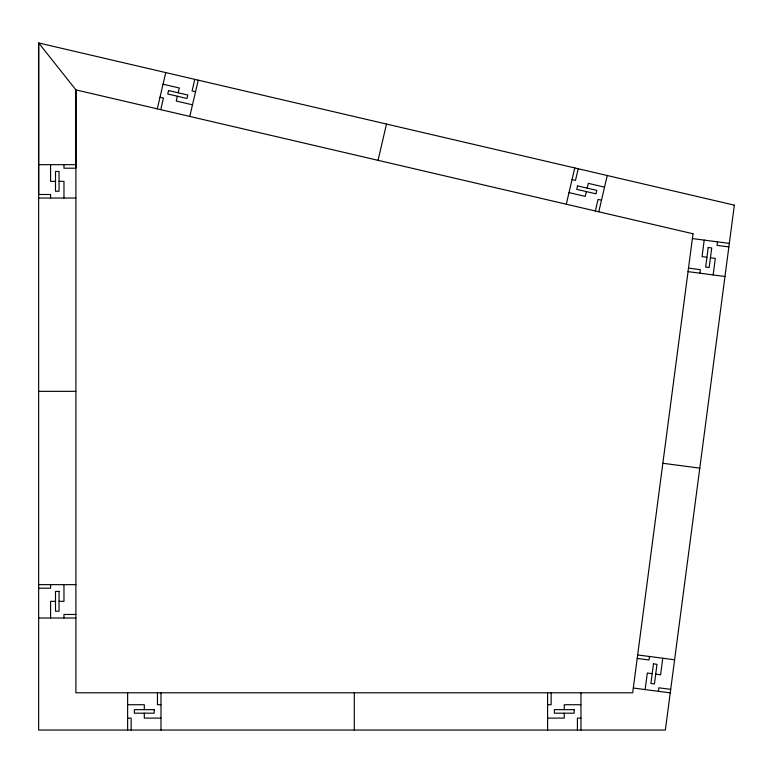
<?xml version="1.0" encoding="UTF-8"?>
<svg xmlns="http://www.w3.org/2000/svg" width="773" height="773" viewBox="0 0 773 773"><rect width="100%" height="100%" fill="white"/><g stroke="black" fill="none" stroke-linecap="round" stroke-linejoin="round"><path stroke-width="1.16" d="M55.501 181.355L55.501 171.461L59.048 171.461L59.048 191.25L55.501 191.25L55.501 181.355L50.583 181.355L50.583 164.668M645.136 689.574L647.31 673.032L652.199 673.67M649.494 656.49L649.03 659.997L637.203 658.451M699.874 273.188L700.338 269.671L688.501 268.115M704.222 240.103L702.048 256.646L706.928 257.283M658.412 691.313L658.876 687.806L670.703 689.361M662.761 658.238L660.586 674.781L655.707 674.133M713.141 274.927L715.315 258.385L710.435 257.747M717.489 241.843L717.035 245.36L728.862 246.916M157.296 108.858L165.751 72.585M160.745 109.66L163.451 98.045L160.001 97.234M177.365 96.229L176.254 101.031L192.496 104.819M178.177 92.779L179.288 87.987L163.045 84.199M194.796 79.358L192.091 90.972L195.54 91.774M189.791 116.433L198.246 80.16M378.045 160.33L386.5 124.047M566.29 204.217L574.754 167.944M578.204 168.746L575.489 180.37L572.039 179.558M586.369 191.598L585.248 196.39L569.005 192.603M587.171 188.148L588.292 183.356L604.534 187.143M595.345 210.99L598.051 199.376L601.5 200.178M598.795 211.792L607.249 175.519M38.65 164.668L75.899 164.668M59.048 181.355L63.966 181.355L63.966 198.033M38.65 198.033L75.899 198.033M38.65 391.341L75.899 391.341M38.65 584.639L75.899 584.639M38.65 588.176L50.583 588.176L50.583 584.639M55.501 601.317L50.583 601.317L50.583 618.004M59.048 601.317L63.966 601.317L63.966 584.639M75.899 614.467L63.966 614.467L63.966 618.004M38.65 618.004L75.899 618.004M127.622 704.725L144.309 704.725L144.309 709.653M160.987 704.725L157.45 704.725L157.45 692.801M547.593 704.725L551.13 704.725L551.13 692.801M580.958 704.725L564.271 704.725L564.271 709.653M127.622 718.117L131.159 718.117L131.159 730.041M160.987 718.117L144.309 718.117L144.309 713.189M547.593 718.117L564.271 718.117L564.271 713.189M580.958 718.117L577.421 718.117L577.421 730.041M692.395 238.548L729.326 243.398M688.047 271.632L724.977 276.483M662.848 463.278L699.778 468.138M637.657 654.934L674.587 659.794M633.309 688.018L670.239 692.869M580.958 692.801L580.958 730.05M547.593 692.801L547.593 730.041M354.295 692.801L354.295 730.041M160.987 692.801L160.987 730.041M127.622 692.792L127.622 730.041M63.966 164.668L63.966 168.205L75.899 168.205L75.899 89.881L38.65 42.95L38.65 194.496L50.583 194.496L50.583 198.033M693.023 233.765L632.681 692.801L75.899 692.792L75.899 89.881L693.023 233.765M653.485 663.862L650.905 683.487L654.422 683.941L656.992 664.326L653.485 663.862M708.213 247.476L705.643 267.091L709.15 267.555L711.73 247.94L708.213 247.476M734.35 205.154L665.36 730.05L38.65 730.041L38.65 42.95L734.35 205.154M168.533 90.538L167.731 93.987L187.008 98.48L187.81 95.031L168.533 90.538M577.537 185.897L576.735 189.346L596.002 193.839L596.804 190.39L577.537 185.897M59.048 591.422L55.501 591.422L55.501 611.211L59.048 611.211L59.048 591.422M154.204 709.653L134.415 709.653L134.415 713.189L154.204 713.189L154.204 709.653M574.165 709.653L554.386 709.653L554.386 713.189L574.165 713.189L574.165 709.653"/></g></svg>
